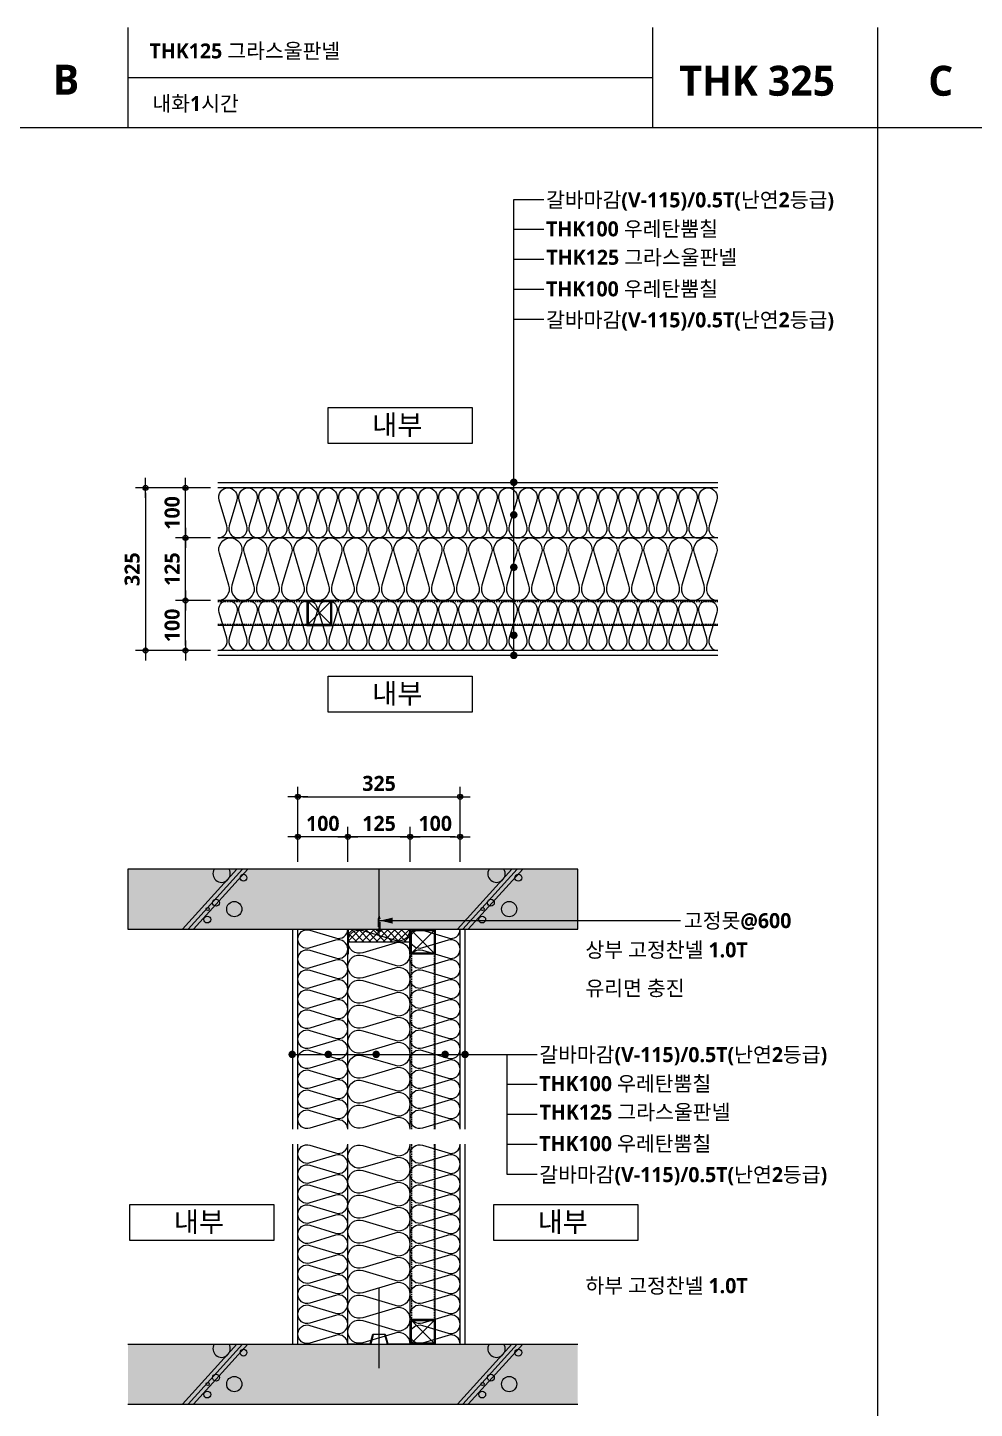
# Model space of a CAD drawing. Extents: x 200 to 24872, y 200 to 5740.
# Drawn here: x 2094 to 3989, y 2978 to 5740 of the extents above; entities that cross this region are included whole.
import ezdxf
from ezdxf.enums import TextEntityAlignment as Align

# ---------------------------------------------------------------- set-up
doc = ezdxf.new("R2010")
doc.units = 0
doc.header["$LTSCALE"] = 10
doc.header["$MEASUREMENT"] = 0
doc.header["$PDSIZE"] = -2
doc.linetypes.add('CENTER', pattern=[32.5, 30, -1, 0.5, -1])
doc.linetypes.add('HID', pattern=[2.3, 1.5, -0.8])
doc.layers.get('0').update_dxf_attribs({"linetype": 'CONTINUOUS'})
doc.layers.get('Defpoints').update_dxf_attribs({"color": 143, "linetype": 'CONTINUOUS'})
for name, color, linetype in [('A-253', 253, 'CONTINUOUS'), ('A-ANNO-GRA1', 7, 'CONTINUOUS'), ('A-ANNO-LEAD', 4, 'CONTINUOUS'), ('A-ANNO-TEXT1', 7, 'CONTINUOUS'), ('A-CON', 2, 'CONTINUOUS'), ('A-DIM', 7, 'CONTINUOUS'), ('A-ELE9', 9, 'CONTINUOUS'), ('A-HAT', 8, 'CONTINUOUS'), ('A-ins-line', 8, 'CONTINUOUS'), ('A-insul', 251, 'CONTINUOUS'), ('A-LEADER', 7, 'CONTINUOUS'), ('A-ST-AXIS-BUB', 7, 'CONTINUOUS'), ('A-ST-AXIS-DIM', 7, 'CONTINUOUS'), ('A-STEEL', 7, 'CONTINUOUS'), ('A-WALL-GW', 4, 'CONTINUOUS'), ('A-WALL-PIR', 6, 'CONTINUOUS'), ('CHAN', 3, 'CONTINUOUS'), ('G-AXIS-LINE-1', 1, 'CENTER'), ('HT', 8, 'CONTINUOUS'), ('나사못', 8, 'CONTINUOUS')]:
    doc.layers.add(name, color=color, linetype=linetype)
doc.layers.add('A-TEXT-DP', color=181, linetype='CONTINUOUS', plot=False)
doc.styles.add('2020음성 1차', font='NanumGothicBold.ttf')
doc.dimstyles.new('RI-DOT-150', dxfattribs={"dimscale": 150, "dimtxt": 3, "dimasz": 1, "dimexe": 2, "dimexo": 2, "dimgap": 1, "dimtad": 1, "dimdec": 0, "dimzin": 9, "dimdsep": 46, "dimtxsty": '2020음성 1차', "dimcen": 0, "dimclrd": 256, "dimclre": 256, "dimclrt": 3, "dimadec": 0, "dimazin": 0, "dimtm": 1e-09, "dimtfac": 1, "dimtdec": 0, "dimtix": 1, "dimtmove": 2, "dimatfit": 3, "dimfxl": 1.25, "dimtolj": 1, "dimtzin": 0, "dimlwd": -1, "dimlwe": -1, "dimarcsym": 0})

# ---------------------------------------------------------------- blocks, each defined once
blk = doc.blocks.new('222')
at = {"layer": 'HT'}
for p, q in [((9529.3, 4310.3), (9583.7, 4370.3)), ((9540.1, 4310.3), (9594.5, 4370.3))]:
    blk.add_line(p, q, dxfattribs=at)
at = {"layer": 'HT', "color": 4}
blk.add_line((9534.7, 4310.3), (9589.1, 4370.3), dxfattribs=at)
at = {"layer": 'HT'}
for centre, radius in [((9569.8, 4360.6), 3.41), ((9542.8, 4350.1), 7.63), ((9569.4, 4350), 1.53), ((9561.1, 4343.7), 3.41), ((9533.6, 4318.7), 3.41)]:
    blk.add_circle(centre, radius, dxfattribs=at)
blk.add_arc((9555.5, 4314.7), 8.7, 329.3752, 210.6248, dxfattribs=at)
blk = doc.blocks.new('각-50X50')
at = {"layer": 'A-STEEL', "color": 1}
for p, q in [((-45.4, 0), (0, 45.4)), ((-45.4, 45.4), (0, 0))]:
    blk.add_line(p, q, dxfattribs=at)
at = {"layer": 'A-STEEL'}
blk.add_lwpolyline([(-47.7, -2.3), (2.3, -2.3), (2.3, 47.7), (-47.7, 47.7)], close=True, dxfattribs=at)
at = {"layer": 'A-STEEL', "color": 251}
blk.add_lwpolyline([(-45.4, 0), (0, 0), (0, 45.4), (-45.4, 45.4)], close=True, dxfattribs=at)
blk = doc.blocks.new('DIMDOT')
at = {"layer": 'A-DIM', "color": 7, "linetype": 'Continuous'}
blk.add_line((-2, 0), (2, 0), dxfattribs=at)
for radius in [0.5, 0.25]:
    blk.add_circle((0, 0), radius, dxfattribs=at)
blk = doc.blocks.new('*D28')
at = {"layer": 'A-ST-AXIS-DIM'}
for p, q in [((2635, 4071.7), (2635, 4221.7)), ((2645, 4201.7), (2950, 4201.7)), ((2960, 4071.7), (2960, 4221.7))]:
    blk.add_line(p, q, dxfattribs=at)
at = {"layer": 'Defpoints', "color": 0}
for p in [(2960, 4201.7), (2635, 4056.7), (2960, 4056.7)]:
    blk.add_point(p, dxfattribs=at)
at = {"layer": 'A-ST-AXIS-DIM', "linetype": 'ByBlock', "xscale": 10, "yscale": 10, "zscale": 10, "rotation": 180}
blk.add_blockref('DIMDOT', (2635, 4201.7), dxfattribs=at)
at = {"layer": 'A-ST-AXIS-DIM', "linetype": 'ByBlock', "xscale": 10, "yscale": 10, "zscale": 10}
blk.add_blockref('DIMDOT', (2960, 4201.7), dxfattribs=at)
at = {"layer": 'A-ST-AXIS-DIM', "color": 3, "ltscale": 10, "insert": (2797.5, 4228.2), "char_height": 30, "attachment_point": 5, "style": '2020음성 1차'}
blk.add_mtext('\\A1;325', dxfattribs=at)
blk = doc.blocks.new('*D29')
at = {"layer": 'A-ST-AXIS-DIM'}
for p, q in [((2735, 4071.7), (2735, 4141.7)), ((2850, 4121.7), (2745, 4121.7)), ((2860, 4071.7), (2860, 4141.7))]:
    blk.add_line(p, q, dxfattribs=at)
at = {"layer": 'Defpoints', "color": 0}
for p in [(2735, 4121.7), (2735, 4056.7), (2860, 4056.7)]:
    blk.add_point(p, dxfattribs=at)
at = {"layer": 'A-ST-AXIS-DIM', "linetype": 'ByBlock', "xscale": 10, "yscale": 10, "zscale": 10, "rotation": 180}
blk.add_blockref('DIMDOT', (2735, 4121.7), dxfattribs=at)
at = {"layer": 'A-ST-AXIS-DIM', "linetype": 'ByBlock', "xscale": 10, "yscale": 10, "zscale": 10}
blk.add_blockref('DIMDOT', (2860, 4121.7), dxfattribs=at)
at = {"layer": 'A-ST-AXIS-DIM', "color": 3, "ltscale": 10, "insert": (2797.5, 4148.2), "char_height": 30, "attachment_point": 5, "style": '2020음성 1차'}
blk.add_mtext('\\A1;125', dxfattribs=at)
blk = doc.blocks.new('*D30')
at = {"layer": 'A-ST-AXIS-DIM'}
for p, q in [((2860, 4071.7), (2860, 4141.7)), ((2950, 4121.7), (2870, 4121.7)), ((2960, 4071.7), (2960, 4141.7))]:
    blk.add_line(p, q, dxfattribs=at)
at = {"layer": 'Defpoints', "color": 0}
for p in [(2860, 4121.7), (2860, 4056.7), (2960, 4056.7)]:
    blk.add_point(p, dxfattribs=at)
at = {"layer": 'A-ST-AXIS-DIM', "linetype": 'ByBlock', "xscale": 10, "yscale": 10, "zscale": 10, "rotation": 180}
blk.add_blockref('DIMDOT', (2860, 4121.7), dxfattribs=at)
at = {"layer": 'A-ST-AXIS-DIM', "linetype": 'ByBlock', "xscale": 10, "yscale": 10, "zscale": 10}
blk.add_blockref('DIMDOT', (2960, 4121.7), dxfattribs=at)
at = {"layer": 'A-ST-AXIS-DIM', "color": 3, "ltscale": 10, "insert": (2910, 4148.1), "char_height": 30, "attachment_point": 5, "style": '2020음성 1차'}
blk.add_mtext('\\A1;100', dxfattribs=at)
blk = doc.blocks.new('SYM-DOT')
at = {"layer": 'A-LEADER', "const_width": 7.5}
blk.add_lwpolyline([(-7.1, 1.8, 1), (0.4, 1.8, 1)], format="xyb", close=True, dxfattribs=at)
blk = doc.blocks.new('*D31')
at = {"layer": 'A-ST-AXIS-DIM'}
for p, q in [((2635, 4071.7), (2635, 4141.7)), ((2725, 4121.7), (2645, 4121.7)), ((2735, 4071.7), (2735, 4141.7))]:
    blk.add_line(p, q, dxfattribs=at)
at = {"layer": 'Defpoints', "color": 0}
for p in [(2635, 4121.7), (2635, 4056.7), (2735, 4056.7)]:
    blk.add_point(p, dxfattribs=at)
at = {"layer": 'A-ST-AXIS-DIM', "linetype": 'ByBlock', "xscale": 10, "yscale": 10, "zscale": 10, "rotation": 180}
blk.add_blockref('DIMDOT', (2635, 4121.7), dxfattribs=at)
at = {"layer": 'A-ST-AXIS-DIM', "linetype": 'ByBlock', "xscale": 10, "yscale": 10, "zscale": 10}
blk.add_blockref('DIMDOT', (2735, 4121.7), dxfattribs=at)
at = {"layer": 'A-ST-AXIS-DIM', "color": 3, "ltscale": 10, "insert": (2685, 4148.1), "char_height": 30, "attachment_point": 5, "style": '2020음성 1차'}
blk.add_mtext('\\A1;100', dxfattribs=at)
blk = doc.blocks.new('*D32')
at = {"layer": 'A-ST-AXIS-DIM'}
for p, q in [((2460.1, 4819.3), (2310.1, 4819.3)), ((2330.1, 4809.3), (2330.1, 4504.3)), ((2460.1, 4494.3), (2310.1, 4494.3))]:
    blk.add_line(p, q, dxfattribs=at)
at = {"layer": 'Defpoints', "color": 0}
for p in [(2475.1, 4819.3), (2330.1, 4494.3), (2475.1, 4494.3)]:
    blk.add_point(p, dxfattribs=at)
at = {"layer": 'A-ST-AXIS-DIM', "linetype": 'ByBlock', "xscale": 10, "yscale": 10, "zscale": 10}
for p, rotation in [((2330.1, 4819.3), 90), ((2330.1, 4494.3), 270)]:
    blk.add_blockref('DIMDOT', p, dxfattribs=dict(at, rotation=rotation))
at = {"layer": 'A-ST-AXIS-DIM', "color": 3, "ltscale": 10, "insert": (2303.6, 4656.8), "char_height": 30, "attachment_point": 5, "rotation": 90, "style": '2020음성 1차'}
blk.add_mtext('\\A1;325', dxfattribs=at)
blk = doc.blocks.new('*D33')
at = {"layer": 'A-ST-AXIS-DIM'}
for p, q in [((2460.1, 4719.3), (2390.1, 4719.3)), ((2410.1, 4604.3), (2410.1, 4709.3)), ((2460.1, 4594.3), (2390.1, 4594.3))]:
    blk.add_line(p, q, dxfattribs=at)
at = {"layer": 'Defpoints', "color": 0}
for p in [(2410.1, 4719.3), (2475.1, 4719.3), (2475.1, 4594.3)]:
    blk.add_point(p, dxfattribs=at)
at = {"layer": 'A-ST-AXIS-DIM', "linetype": 'ByBlock', "xscale": 10, "yscale": 10, "zscale": 10}
for p, rotation in [((2410.1, 4719.3), 90), ((2410.1, 4594.3), 270)]:
    blk.add_blockref('DIMDOT', p, dxfattribs=dict(at, rotation=rotation))
at = {"layer": 'A-ST-AXIS-DIM', "color": 3, "ltscale": 10, "insert": (2383.6, 4656.8), "char_height": 30, "attachment_point": 5, "rotation": 90, "style": '2020음성 1차'}
blk.add_mtext('\\A1;125', dxfattribs=at)
blk = doc.blocks.new('*D34')
at = {"layer": 'A-ST-AXIS-DIM'}
for p, q in [((2460.1, 4594.3), (2390.1, 4594.3)), ((2410.1, 4504.3), (2410.1, 4584.3)), ((2460.1, 4494.3), (2390.1, 4494.3))]:
    blk.add_line(p, q, dxfattribs=at)
at = {"layer": 'Defpoints', "color": 0}
for p in [(2410.1, 4594.3), (2475.1, 4594.3), (2475.1, 4494.3)]:
    blk.add_point(p, dxfattribs=at)
at = {"layer": 'A-ST-AXIS-DIM', "linetype": 'ByBlock', "xscale": 10, "yscale": 10, "zscale": 10}
for p, rotation in [((2410.1, 4594.3), 90), ((2410.1, 4494.3), 270)]:
    blk.add_blockref('DIMDOT', p, dxfattribs=dict(at, rotation=rotation))
at = {"layer": 'A-ST-AXIS-DIM', "color": 3, "ltscale": 10, "insert": (2383.7, 4544.3), "char_height": 30, "attachment_point": 5, "rotation": 90, "style": '2020음성 1차'}
blk.add_mtext('\\A1;100', dxfattribs=at)
blk = doc.blocks.new('*D35')
at = {"layer": 'A-ST-AXIS-DIM'}
for p, q in [((2460.1, 4819.3), (2390.1, 4819.3)), ((2410.1, 4729.3), (2410.1, 4809.3)), ((2460.1, 4719.3), (2390.1, 4719.3))]:
    blk.add_line(p, q, dxfattribs=at)
at = {"layer": 'Defpoints', "color": 0}
for p in [(2410.1, 4819.3), (2475.1, 4819.3), (2475.1, 4719.3)]:
    blk.add_point(p, dxfattribs=at)
at = {"layer": 'A-ST-AXIS-DIM', "linetype": 'ByBlock', "xscale": 10, "yscale": 10, "zscale": 10}
for p, rotation in [((2410.1, 4819.3), 90), ((2410.1, 4719.3), 270)]:
    blk.add_blockref('DIMDOT', p, dxfattribs=dict(at, rotation=rotation))
at = {"layer": 'A-ST-AXIS-DIM', "color": 3, "ltscale": 10, "insert": (2383.7, 4769.3), "char_height": 30, "attachment_point": 5, "rotation": 90, "style": '2020음성 1차'}
blk.add_mtext('\\A1;100', dxfattribs=at)
blk = doc.blocks.new('나사못2')
at = {"layer": 'A-STEEL', "color": 1, "linetype": 'HID'}
blk.add_line((0, 10.6), (0, -34.6), dxfattribs=at)
at = {"layer": 'A-STEEL', "color": 8, "linetype": 'HID'}
blk.add_lwpolyline([(-6, 0), (6, 0), (6, 1), (-6, 1)], close=True, dxfattribs=at)
blk.add_lwpolyline([(-2, 0), (-2, -20.6), (0, -27), (2, -20.6), (2, 0)], dxfattribs=at)
blk.add_arc((0, -0.2), 4.08, 17.2018, 162.7982, dxfattribs=at)

msp = doc.modelspace()

# ---------------------------------------------------------------- hatches: boundary and pattern name
at = {"layer": 'A-253'}
h = msp.add_hatch(color=256, dxfattribs=at)
h.dxf.hatch_style = 1
h.paths.add_polyline_path([(2295, 3936.7), (3195, 3936.7), (3195, 4056.7), (2295, 4056.7)])
h = msp.add_hatch(color=256, dxfattribs=at)
h.dxf.hatch_style = 1
h.paths.add_polyline_path([(2295, 3106.7), (3195, 3106.7), (3195, 2986.7), (2295, 2986.7)])
at = {"layer": 'A-HAT'}
h = msp.add_hatch(dxfattribs=at)
h.set_pattern_fill('ANSI37', color=256, scale=10)
h.set_pattern_definition([(45, (-222207.928, -90584.123), (-7.0710678, 7.0710678), []), (135, (-222207.928, -90584.123), (-7.0710678, -7.0710678), [])])
h.paths.add_polyline_path([(2859.2, 3911.7), (2859.2, 3935.9), (2735.8, 3935.9), (2735.8, 3911.7)])

# ---------------------------------------------------------------- linework, layer by layer
at = {"layer": 'A-ANNO-GRA1'}
for p, q in [((2295, 5740), (2295, 5540)), ((3345, 5540), (3345, 5740)), ((3795, 5740), (3795, 200)), ((2295, 5640), (3345, 5640)), ((200, 5540), (7295, 5540))]:
    msp.add_line(p, q, dxfattribs=at)
at = {"layer": 'A-ANNO-LEAD'}
for p, q in [((3127.2, 5335.9), (3067.2, 5335.9)), ((3127.2, 5275.9), (3067.2, 5275.9)), ((3127.2, 5215.9), (3067.2, 5215.9)), ((3127.2, 5155.9), (3067.2, 5155.9)), ((2797.5, 3953.9), (3400.7, 3953.9)), ((3053.6, 3446.3), (3053.6, 3686.3)), ((3113.6, 3626.3), (3053.6, 3626.3)), ((3113.6, 3566.3), (3053.6, 3566.3)), ((3113.6, 3506.3), (3053.6, 3506.3)), ((3113.6, 3446.3), (3053.6, 3446.3))]:
    msp.add_line(p, q, dxfattribs=at)
for points in [[(3067.2, 4484.3), (3067.2, 5395.9), (3127.2, 5395.9)], [(2625, 3686.3), (3061.4, 3686.3), (3113.6, 3686.3)]]:
    msp.add_lwpolyline(points, dxfattribs=at)
for points in [[(2799.5, 3953.9, 0, 12, 0), (2824.7, 3953.9, 0, 0, 0)], [(2784.4, 3914.7, 0, 12, 0), (2796.7, 3892.7, 0, 0, 0), (2838.4, 3818.8, 0, 0, 0), (3178.6, 3818.8, 0, 0, 0)], [(2860, 3895.5, 0, 12, 0), (2885.2, 3895.5, 0, 0, 0), (3203.6, 3895.5, 0, 0, 0)], [(2797.1, 3123.2, 0, 12, 0), (2809.4, 3145.2, 0, 0, 0), (2851.1, 3219.2, 0, 0, 0), (3178.6, 3219.2, 0, 0, 0)]]:
    msp.add_lwpolyline(points, format="xyseb", dxfattribs=at)
at = {"layer": 'A-CON'}
for p, q in [((2295, 3936.7), (3195, 3936.7)), ((2295, 3106.7), (3195, 3106.7))]:
    msp.add_line(p, q, dxfattribs=at)
at = {"layer": 'A-ELE9'}
for p, q in [((3475.1, 4544.3), (2475.1, 4544.3)), ((2910, 3536.7), (2910, 3936.7)), ((2910, 3106.7), (2910, 3506.7))]:
    msp.add_line(p, q, dxfattribs=at)
at = {"layer": 'A-ins-line'}
for p, q in [((3475.1, 4819.3), (2475.1, 4819.3)), ((3475.1, 4494.3), (2475.1, 4494.3)), ((2960, 3536.7), (2960, 3936.7)), ((2960, 3106.7), (2960, 3506.7))]:
    msp.add_line(p, q, dxfattribs=at)
at = {"layer": 'A-insul'}
for points in [[(2475.1, 4719.3, 0.509267), (2475.1, 4719.3, 0.509267), (2492.8, 4743.6), (2477.5, 4795.1, -0.509267), (2495.1, 4819.3, -0.509267), (2512.8, 4795.1), (2497.5, 4743.6, 0.509267), (2515.1, 4719.3, 0.509267), (2532.8, 4743.6), (2517.5, 4795.1, -0.509267), (2535.2, 4819.3, -0.509267), (2552.8, 4795.1), (2537.5, 4743.6, 0.509267), (2555.2, 4719.3, 0.509267), (2572.8, 4743.6), (2557.5, 4795.1, -0.509267), (2575.2, 4819.3, -0.509267), (2592.8, 4795.1), (2577.5, 4743.6, 0.509267), (2595.2, 4719.3, 0.509267), (2612.9, 4743.6), (2597.5, 4795.1, -0.509267), (2615.2, 4819.3, -0.509267), (2632.9, 4795.1), (2617.5, 4743.6, 0.509267), (2635.2, 4719.3, 0.509267), (2652.9, 4743.6), (2637.6, 4795.1, -0.509267), (2655.2, 4819.3, -0.509267), (2672.9, 4795.1), (2657.6, 4743.6, 0.509267), (2675.2, 4719.3, 0.509267), (2692.9, 4743.6), (2677.6, 4795.1, -0.509267), (2695.2, 4819.3, -0.509267), (2712.9, 4795.1), (2697.6, 4743.6, 0.509267), (2715.2, 4719.3, 0.509267), (2732.9, 4743.6), (2717.6, 4795.1, -0.509267), (2735.3, 4819.3, -0.509267), (2752.9, 4795.1), (2737.6, 4743.6, 0.509267), (2755.3, 4719.3, 0.509267), (2772.9, 4743.6), (2757.6, 4795.1, -0.509267), (2775.3, 4819.3, -0.509267), (2792.9, 4795.1), (2777.6, 4743.6, 0.509267), (2795.3, 4719.3, 0.509267), (2813, 4743.6), (2797.6, 4795.1, -0.509267), (2815.3, 4819.3, -0.509267), (2833, 4795.1), (2817.6, 4743.6, 0.509267), (2835.3, 4719.3, 0.509267), (2853, 4743.6), (2837.7, 4795.1, -0.509267), (2855.3, 4819.3, -0.509267), (2873, 4795.1), (2857.7, 4743.6, 0.509267), (2875.3, 4719.3, 0.509267), (2893, 4743.6), (2877.7, 4795.1, -0.509267), (2895.3, 4819.3, -0.509267), (2913, 4795.1), (2897.7, 4743.6, 0.509267), (2915.3, 4719.3, 0.509267), (2933, 4743.6), (2917.7, 4795.1, -0.509267), (2935.4, 4819.3, -0.509267), (2953, 4795.1), (2937.7, 4743.6, 0.509267), (2955.4, 4719.3, 0.509267), (2973, 4743.6), (2957.7, 4795.1, -0.509267), (2975.4, 4819.3, -0.509267), (2993, 4795.1), (2977.7, 4743.6, 0.509267), (2995.4, 4719.3, 0.509267), (3013.1, 4743.6), (2997.7, 4795.1, -0.509267), (3015.4, 4819.3, -0.509267), (3033.1, 4795.1), (3017.7, 4743.6, 0.509267), (3035.4, 4719.3, 0.509267), (3053.1, 4743.6), (3037.8, 4795.1, -0.509267), (3055.4, 4819.3, -0.509267), (3073.1, 4795.1), (3057.8, 4743.6, 0.509267), (3075.4, 4719.3, 0.509267), (3093.1, 4743.6), (3077.8, 4795.1, -0.509267), (3095.4, 4819.3, -0.509267), (3113.1, 4795.1), (3097.8, 4743.6, 0.509267), (3115.4, 4719.3, 0.509267), (3133.1, 4743.6), (3117.8, 4795.1, -0.509267), (3135.5, 4819.3, -0.509267), (3153.1, 4795.1), (3137.8, 4743.6, 0.509267), (3155.5, 4719.3, 0.509267), (3173.1, 4743.6), (3157.8, 4795.1, -0.509267), (3175.5, 4819.3, -0.509267), (3193.1, 4795.1), (3177.8, 4743.6, 0.509267), (3195.5, 4719.3, 0.509267), (3213.2, 4743.6), (3197.8, 4795.1, -0.509267), (3215.5, 4819.3, -0.509267), (3233.2, 4795.1), (3217.8, 4743.6, 0.509267), (3235.5, 4719.3, 0.509267), (3253.2, 4743.6), (3237.9, 4795.1, -0.509267), (3255.5, 4819.3, -0.509267), (3273.2, 4795.1), (3257.9, 4743.6, 0.509267), (3275.5, 4719.3, 0.509267), (3293.2, 4743.6), (3277.9, 4795.1, -0.509267), (3295.5, 4819.3, -0.509267), (3313.2, 4795.1), (3297.9, 4743.6, 0.509267), (3315.5, 4719.3, 0.509267), (3333.2, 4743.6), (3317.9, 4795.1, -0.509267), (3335.6, 4819.3, -0.509267), (3353.2, 4795.1), (3337.9, 4743.6, 0.509267), (3355.6, 4719.3, 0.509267), (3373.2, 4743.6), (3357.9, 4795.1, -0.509267), (3375.6, 4819.3, -0.509267), (3393.2, 4795.1), (3377.9, 4743.6, 0.509267), (3395.6, 4719.3, 0.509267), (3413.3, 4743.6), (3397.9, 4795.1, -0.509267), (3415.6, 4819.3, -0.509267), (3433.3, 4795.1), (3417.9, 4743.6, 0.509267), (3435.6, 4719.3, 0.509267), (3453.3, 4743.6), (3438, 4795.1, -0.509267), (3455.6, 4819.3, -0.509267), (3473.3, 4795.1), (3458, 4743.6, 0.500805), (3475.1, 4719.3)], [(2475.1, 4594.3, 0.509267), (2475.1, 4594.3, 0.509267), (2497.2, 4624.6), (2478.1, 4689, -0.509267), (2500.1, 4719.3, -0.509267), (2522.2, 4689), (2503.1, 4624.6, 0.509267), (2525.1, 4594.3, 0.509267), (2547.2, 4624.6), (2528.1, 4689, -0.509267), (2550.2, 4719.3, -0.509267), (2572.2, 4689), (2553.1, 4624.6, 0.509267), (2575.2, 4594.3, 0.509267), (2597.3, 4624.6), (2578.1, 4689, -0.509267), (2600.2, 4719.3, -0.509267), (2622.3, 4689), (2603.1, 4624.6, 0.509267), (2625.2, 4594.3, 0.509267), (2647.3, 4624.6), (2628.1, 4689, -0.509267), (2650.2, 4719.3, -0.509267), (2672.3, 4689), (2653.1, 4624.6, 0.509267), (2675.2, 4594.3, 0.509267), (2697.3, 4624.6), (2678.2, 4689, -0.509267), (2700.2, 4719.3, -0.509267), (2722.3, 4689), (2703.2, 4624.6, 0.509267), (2725.2, 4594.3, 0.509267), (2747.3, 4624.6), (2728.2, 4689, -0.509267), (2750.3, 4719.3, -0.509267), (2772.3, 4689), (2753.2, 4624.6, 0.509267), (2775.3, 4594.3, 0.509267), (2797.4, 4624.6), (2778.2, 4689, -0.509267), (2800.3, 4719.3, -0.509267), (2822.4, 4689), (2803.2, 4624.6, 0.509267), (2825.3, 4594.3, 0.509267), (2847.4, 4624.6), (2828.2, 4689, -0.509267), (2850.3, 4719.3, -0.509267), (2872.4, 4689), (2853.2, 4624.6, 0.509267), (2875.3, 4594.3, 0.509267), (2897.4, 4624.6), (2878.3, 4689, -0.509267), (2900.3, 4719.3, -0.509267), (2922.4, 4689), (2903.3, 4624.6, 0.509267), (2925.3, 4594.3, 0.509267), (2947.4, 4624.6), (2928.3, 4689, -0.509267), (2950.4, 4719.3, -0.509267), (2972.4, 4689), (2953.3, 4624.6, 0.509267), (2975.4, 4594.3, 0.509267), (2997.5, 4624.6), (2978.3, 4689, -0.509267), (3000.4, 4719.3, -0.509267), (3022.5, 4689), (3003.3, 4624.6, 0.509267), (3025.4, 4594.3, 0.509267), (3047.5, 4624.6), (3028.3, 4689, -0.509267), (3050.4, 4719.3, -0.509267), (3072.5, 4689), (3053.3, 4624.6, 0.509267), (3075.4, 4594.3, 0.509267), (3097.5, 4624.6), (3078.4, 4689, -0.509267), (3100.4, 4719.3, -0.509267), (3122.5, 4689), (3103.4, 4624.6, 0.509267), (3125.4, 4594.3, 0.509267), (3147.5, 4624.6), (3128.4, 4689, -0.509267), (3150.5, 4719.3, -0.509267), (3172.5, 4689), (3153.4, 4624.6, 0.509267), (3175.5, 4594.3, 0.509267), (3197.6, 4624.6), (3178.4, 4689, -0.509267), (3200.5, 4719.3, -0.509267), (3222.6, 4689), (3203.4, 4624.6, 0.509267), (3225.5, 4594.3, 0.509267), (3247.6, 4624.6), (3228.4, 4689, -0.509267), (3250.5, 4719.3, -0.509267), (3272.6, 4689), (3253.4, 4624.6, 0.509267), (3275.5, 4594.3, 0.509267), (3297.6, 4624.6), (3278.5, 4689, -0.509267), (3300.5, 4719.3, -0.509267), (3322.6, 4689), (3303.5, 4624.6, 0.509267), (3325.5, 4594.3, 0.509267), (3347.6, 4624.6), (3328.5, 4689, -0.509267), (3350.6, 4719.3, -0.509267), (3372.6, 4689), (3353.5, 4624.6, 0.509267), (3375.6, 4594.3, 0.509267), (3397.7, 4624.6), (3378.5, 4689, -0.509267), (3400.6, 4719.3, -0.509267), (3422.7, 4689), (3403.5, 4624.6, 0.509267), (3425.6, 4594.3, 0.509267), (3447.7, 4624.6), (3428.5, 4689, -0.509267), (3450.6, 4719.3, -0.509267), (3472.7, 4689), (3453.5, 4624.6, 0.502493), (3475.1, 4594.3)], [(2478.4, 4681.8), (2478.4, 4681.8, -0.001044), (2478.4, 4681.8)], [(2475.1, 4494.3, 0.509267), (2475.1, 4494.3, 0.509267), (2492.8, 4518.6), (2477.5, 4570.1, -0.509267), (2495.1, 4594.3, -0.509267), (2512.8, 4570.1), (2497.5, 4518.6, 0.509267), (2515.1, 4494.3, 0.509267), (2532.8, 4518.6), (2517.5, 4570.1, -0.509267), (2535.2, 4594.3, -0.509267), (2552.8, 4570.1), (2537.5, 4518.6, 0.509267), (2555.2, 4494.3, 0.509267), (2572.8, 4518.6), (2557.5, 4570.1, -0.509267), (2575.2, 4594.3, -0.509267), (2592.8, 4570.1), (2577.5, 4518.6, 0.509267), (2595.2, 4494.3, 0.509267), (2612.9, 4518.6), (2597.5, 4570.1, -0.509267), (2615.2, 4594.3, -0.509267), (2632.9, 4570.1), (2617.5, 4518.6, 0.509267), (2635.2, 4494.3, 0.509267), (2652.9, 4518.6), (2637.6, 4570.1, -0.509267), (2655.2, 4594.3, -0.509267), (2672.9, 4570.1), (2657.6, 4518.6, 0.509267), (2675.2, 4494.3, 0.509267), (2692.9, 4518.6), (2677.6, 4570.1, -0.509267), (2695.2, 4594.3, -0.509267), (2712.9, 4570.1), (2697.6, 4518.6, 0.509267), (2715.2, 4494.3, 0.509267), (2732.9, 4518.6), (2717.6, 4570.1, -0.509267), (2735.3, 4594.3, -0.509267), (2752.9, 4570.1), (2737.6, 4518.6, 0.509267), (2755.3, 4494.3, 0.509267), (2772.9, 4518.6), (2757.6, 4570.1, -0.509267), (2775.3, 4594.3, -0.509267), (2792.9, 4570.1), (2777.6, 4518.6, 0.509267), (2795.3, 4494.3, 0.509267), (2813, 4518.6), (2797.6, 4570.1, -0.509267), (2815.3, 4594.3, -0.509267), (2833, 4570.1), (2817.6, 4518.6, 0.509267), (2835.3, 4494.3, 0.509267), (2853, 4518.6), (2837.7, 4570.1, -0.509267), (2855.3, 4594.3, -0.509267), (2873, 4570.1), (2857.7, 4518.6, 0.509267), (2875.3, 4494.3, 0.509267), (2893, 4518.6), (2877.7, 4570.1, -0.509267), (2895.3, 4594.3, -0.509267), (2913, 4570.1), (2897.7, 4518.6, 0.509267), (2915.3, 4494.3, 0.509267), (2933, 4518.6), (2917.7, 4570.1, -0.509267), (2935.4, 4594.3, -0.509267), (2953, 4570.1), (2937.7, 4518.6, 0.509267), (2955.4, 4494.3, 0.509267), (2973, 4518.6), (2957.7, 4570.1, -0.509267), (2975.4, 4594.3, -0.509267), (2993, 4570.1), (2977.7, 4518.6, 0.509267), (2995.4, 4494.3, 0.509267), (3013.1, 4518.6), (2997.7, 4570.1, -0.509267), (3015.4, 4594.3, -0.509267), (3033.1, 4570.1), (3017.7, 4518.6, 0.509267), (3035.4, 4494.3, 0.509267), (3053.1, 4518.6), (3037.8, 4570.1, -0.509267), (3055.4, 4594.3, -0.509267), (3073.1, 4570.1), (3057.8, 4518.6, 0.509267), (3075.4, 4494.3, 0.509267), (3093.1, 4518.6), (3077.8, 4570.1, -0.509267), (3095.4, 4594.3, -0.509267), (3113.1, 4570.1), (3097.8, 4518.6, 0.509267), (3115.4, 4494.3, 0.509267), (3133.1, 4518.6), (3117.8, 4570.1, -0.509267), (3135.5, 4594.3, -0.509267), (3153.1, 4570.1), (3137.8, 4518.6, 0.509267), (3155.5, 4494.3, 0.509267), (3173.1, 4518.6), (3157.8, 4570.1, -0.509267), (3175.5, 4594.3, -0.509267), (3193.1, 4570.1), (3177.8, 4518.6, 0.509267), (3195.5, 4494.3, 0.509267), (3213.2, 4518.6), (3197.8, 4570.1, -0.509267), (3215.5, 4594.3, -0.509267), (3233.2, 4570.1), (3217.8, 4518.6, 0.509267), (3235.5, 4494.3, 0.509267), (3253.2, 4518.6), (3237.9, 4570.1, -0.509267), (3255.5, 4594.3, -0.509267), (3273.2, 4570.1), (3257.9, 4518.6, 0.509267), (3275.5, 4494.3, 0.509267), (3293.2, 4518.6), (3277.9, 4570.1, -0.509267), (3295.5, 4594.3, -0.509267), (3313.2, 4570.1), (3297.9, 4518.6, 0.509267), (3315.5, 4494.3, 0.509267), (3333.2, 4518.6), (3317.9, 4570.1, -0.509267), (3335.6, 4594.3, -0.509267), (3353.2, 4570.1), (3337.9, 4518.6, 0.509267), (3355.6, 4494.3, 0.509267), (3373.2, 4518.6), (3357.9, 4570.1, -0.509267), (3375.6, 4594.3, -0.509267), (3393.2, 4570.1), (3377.9, 4518.6, 0.509267), (3395.6, 4494.3, 0.509267), (3413.3, 4518.6), (3397.9, 4570.1, -0.509267), (3415.6, 4594.3, -0.509267), (3433.3, 4570.1), (3417.9, 4518.6, 0.509267), (3435.6, 4494.3, 0.509267), (3453.3, 4518.6), (3438, 4570.1, -0.509267), (3455.6, 4594.3, -0.509267), (3473.3, 4570.1), (3458, 4518.6, 0.500805), (3475.1, 4494.3)], [(2500.1, 4506.8, -0.000004), (2500.1, 4506.8)], [(2735, 3536.7, 0.509267), (2735, 3536.7, 0.509267), (2710.7, 3554.4), (2659.2, 3539, -0.509267), (2635, 3556.7, -0.509267), (2659.2, 3574.4), (2710.7, 3559, 0.509267), (2735, 3576.7, 0.509267), (2710.7, 3594.4), (2659.2, 3579.1, -0.509267), (2635, 3596.7, -0.509267), (2659.2, 3614.4), (2710.7, 3599.1, 0.509267), (2735, 3616.7, 0.509267), (2710.7, 3634.4), (2659.2, 3619.1, -0.509267), (2635, 3636.7, -0.509267), (2659.2, 3654.4), (2710.7, 3639.1, 0.509267), (2735, 3656.7, 0.509267), (2710.7, 3674.4), (2659.2, 3659.1, -0.509267), (2635, 3676.8, -0.509267), (2659.2, 3694.4), (2710.7, 3679.1, 0.509267), (2735, 3696.8, 0.509267), (2710.7, 3714.4), (2659.2, 3699.1, -0.509267), (2635, 3716.8, -0.509267), (2659.2, 3734.4), (2710.7, 3719.1, 0.509267), (2735, 3736.8, 0.509267), (2710.7, 3754.5), (2659.2, 3739.1, -0.509267), (2635, 3756.8, -0.509267), (2659.2, 3774.5), (2710.7, 3759.1, 0.509267), (2735, 3776.8, 0.509267), (2710.7, 3794.5), (2659.2, 3779.2, -0.509267), (2635, 3796.8, -0.509267), (2659.2, 3814.5), (2710.7, 3799.2, 0.509267), (2735, 3816.8, 0.509267), (2710.7, 3834.5), (2659.2, 3819.2, -0.509267), (2635, 3836.8, -0.509267), (2659.2, 3854.5), (2710.7, 3839.2, 0.509267), (2735, 3856.8, 0.509267), (2710.7, 3874.5), (2659.2, 3859.2, -0.509267), (2635, 3876.9, -0.509267), (2659.2, 3894.5), (2710.7, 3879.2, 0.509267), (2735, 3896.9, 0.509267), (2710.7, 3914.5), (2659.2, 3899.2, -0.509267), (2635, 3916.9, -0.509267), (2659.2, 3934.5), (2710.7, 3919.2, 0.505875), (2735, 3936.7)], [(2860, 3536.7, 0.509267), (2860, 3536.7, 0.509267), (2829.7, 3558.8), (2765.3, 3539.6, -0.509267), (2735, 3561.7, -0.509267), (2765.3, 3583.8), (2829.7, 3564.6, 0.509267), (2860, 3586.7, 0.509267), (2829.7, 3608.8), (2765.3, 3589.6, -0.509267), (2735, 3611.7, -0.509267), (2765.3, 3633.8), (2829.7, 3614.6, 0.509267), (2860, 3636.7, 0.509267), (2829.7, 3658.8), (2765.3, 3639.7, -0.509267), (2735, 3661.7, -0.509267), (2765.3, 3683.8), (2829.7, 3664.7, 0.509267), (2860, 3686.7, 0.509267), (2829.7, 3708.8), (2765.3, 3689.7, -0.509267), (2735, 3711.8, -0.509267), (2765.3, 3733.8), (2829.7, 3714.7, 0.509267), (2860, 3736.8, 0.509267), (2829.7, 3758.9), (2765.3, 3739.7, -0.509267), (2735, 3761.8, -0.509267), (2765.3, 3783.9), (2829.7, 3764.7, 0.509267), (2860, 3786.8, 0.509267), (2829.7, 3808.9), (2765.3, 3789.7, -0.509267), (2735, 3811.8, -0.509267), (2765.3, 3833.9), (2829.7, 3814.7, 0.509267), (2860, 3836.8, 0.509267), (2829.7, 3858.9), (2765.3, 3839.8, -0.509267), (2735, 3861.8, -0.509267), (2765.3, 3883.9), (2829.7, 3864.8, 0.509267), (2860, 3886.8, 0.509267), (2829.7, 3908.9), (2765.3, 3889.8, -0.509267), (2735, 3911.9, -0.509267), (2765.3, 3933.9), (2829.7, 3914.8, 0.506553), (2860, 3936.7)], [(2960, 3536.7, 0.509267), (2960, 3536.7, 0.509267), (2935.7, 3554.4), (2884.2, 3539, -0.509267), (2860, 3556.7, -0.509267), (2884.2, 3574.4), (2935.7, 3559, 0.509267), (2960, 3576.7, 0.509267), (2935.7, 3594.4), (2884.2, 3579.1, -0.509267), (2860, 3596.7, -0.509267), (2884.2, 3614.4), (2935.7, 3599.1, 0.509267), (2960, 3616.7, 0.509267), (2935.7, 3634.4), (2884.2, 3619.1, -0.509267), (2860, 3636.7, -0.509267), (2884.2, 3654.4), (2935.7, 3639.1, 0.509267), (2960, 3656.7, 0.509267), (2935.7, 3674.4), (2884.2, 3659.1, -0.509267), (2860, 3676.8, -0.509267), (2884.2, 3694.4), (2935.7, 3679.1, 0.509267), (2960, 3696.8, 0.509267), (2935.7, 3714.4), (2884.2, 3699.1, -0.509267), (2860, 3716.8, -0.509267), (2884.2, 3734.4), (2935.7, 3719.1, 0.509267), (2960, 3736.8, 0.509267), (2935.7, 3754.5), (2884.2, 3739.1, -0.509267), (2860, 3756.8, -0.509267), (2884.2, 3774.5), (2935.7, 3759.1, 0.509267), (2960, 3776.8, 0.509267), (2935.7, 3794.5), (2884.2, 3779.2, -0.509267), (2860, 3796.8, -0.509267), (2884.2, 3814.5), (2935.7, 3799.2, 0.509267), (2960, 3816.8, 0.509267), (2935.7, 3834.5), (2884.2, 3819.2, -0.509267), (2860, 3836.8, -0.509267), (2884.2, 3854.5), (2935.7, 3839.2, 0.509267), (2960, 3856.8, 0.509267), (2935.7, 3874.5), (2884.2, 3859.2, -0.509267), (2860, 3876.9, -0.509267), (2884.2, 3894.5), (2935.7, 3879.2, 0.509267), (2960, 3896.9, 0.509267), (2935.7, 3914.5), (2884.2, 3899.2, -0.509267), (2860, 3916.9, -0.509267), (2884.2, 3934.5), (2935.7, 3919.2, 0.505875), (2960, 3936.7)], [(2735, 3106.7, 0.509267), (2735, 3106.7, 0.509267), (2710.7, 3124.4), (2659.2, 3109, -0.509267), (2635, 3126.7, -0.509267), (2659.2, 3144.4), (2710.7, 3129, 0.509267), (2735, 3146.7, 0.509267), (2710.7, 3164.4), (2659.2, 3149.1, -0.509267), (2635, 3166.7, -0.509267), (2659.2, 3184.4), (2710.7, 3169.1, 0.509267), (2735, 3186.7, 0.509267), (2710.7, 3204.4), (2659.2, 3189.1, -0.509267), (2635, 3206.7, -0.509267), (2659.2, 3224.4), (2710.7, 3209.1, 0.509267), (2735, 3226.7, 0.509267), (2710.7, 3244.4), (2659.2, 3229.1, -0.509267), (2635, 3246.8, -0.509267), (2659.2, 3264.4), (2710.7, 3249.1, 0.509267), (2735, 3266.8, 0.509267), (2710.7, 3284.4), (2659.2, 3269.1, -0.509267), (2635, 3286.8, -0.509267), (2659.2, 3304.4), (2710.7, 3289.1, 0.509267), (2735, 3306.8, 0.509267), (2710.7, 3324.5), (2659.2, 3309.1, -0.509267), (2635, 3326.8, -0.509267), (2659.2, 3344.5), (2710.7, 3329.1, 0.509267), (2735, 3346.8, 0.509267), (2710.7, 3364.5), (2659.2, 3349.2, -0.509267), (2635, 3366.8, -0.509267), (2659.2, 3384.5), (2710.7, 3369.2, 0.509267), (2735, 3386.8, 0.509267), (2710.7, 3404.5), (2659.2, 3389.2, -0.509267), (2635, 3406.8, -0.509267), (2659.2, 3424.5), (2710.7, 3409.2, 0.509267), (2735, 3426.8, 0.509267), (2710.7, 3444.5), (2659.2, 3429.2, -0.509267), (2635, 3446.9, -0.509267), (2659.2, 3464.5), (2710.7, 3449.2, 0.509267), (2735, 3466.9, 0.509267), (2710.7, 3484.5), (2659.2, 3469.2, -0.509267), (2635, 3486.9, -0.509267), (2659.2, 3504.5), (2710.7, 3489.2, 0.505875), (2735, 3506.7)], [(2860, 3106.7, 0.509267), (2860, 3106.7, 0.509267), (2829.7, 3128.8), (2765.3, 3109.6, -0.509267), (2735, 3131.7, -0.509267), (2765.3, 3153.8), (2829.7, 3134.6, 0.509267), (2860, 3156.7, 0.509267), (2829.7, 3178.8), (2765.3, 3159.6, -0.509267), (2735, 3181.7, -0.509267), (2765.3, 3203.8), (2829.7, 3184.6, 0.509267), (2860, 3206.7, 0.509267), (2829.7, 3228.8), (2765.3, 3209.7, -0.509267), (2735, 3231.7, -0.509267), (2765.3, 3253.8), (2829.7, 3234.7, 0.509267), (2860, 3256.7, 0.509267), (2829.7, 3278.8), (2765.3, 3259.7, -0.509267), (2735, 3281.8, -0.509267), (2765.3, 3303.8), (2829.7, 3284.7, 0.509267), (2860, 3306.8, 0.509267), (2829.7, 3328.9), (2765.3, 3309.7, -0.509267), (2735, 3331.8, -0.509267), (2765.3, 3353.9), (2829.7, 3334.7, 0.509267), (2860, 3356.8, 0.509267), (2829.7, 3378.9), (2765.3, 3359.7, -0.509267), (2735, 3381.8, -0.509267), (2765.3, 3403.9), (2829.7, 3384.7, 0.509267), (2860, 3406.8, 0.509267), (2829.7, 3428.9), (2765.3, 3409.8, -0.509267), (2735, 3431.8, -0.509267), (2765.3, 3453.9), (2829.7, 3434.8, 0.509267), (2860, 3456.8, 0.509267), (2829.7, 3478.9), (2765.3, 3459.8, -0.509267), (2735, 3481.9, -0.509267), (2765.3, 3503.9), (2829.7, 3484.8, 0.506553), (2860, 3506.7)], [(2960, 3106.7, 0.509267), (2960, 3106.7, 0.509267), (2935.7, 3124.4), (2884.2, 3109, -0.509267), (2860, 3126.7, -0.509267), (2884.2, 3144.4), (2935.7, 3129, 0.509267), (2960, 3146.7, 0.509267), (2935.7, 3164.4), (2884.2, 3149.1, -0.509267), (2860, 3166.7, -0.509267), (2884.2, 3184.4), (2935.7, 3169.1, 0.509267), (2960, 3186.7, 0.509267), (2935.7, 3204.4), (2884.2, 3189.1, -0.509267), (2860, 3206.7, -0.509267), (2884.2, 3224.4), (2935.7, 3209.1, 0.509267), (2960, 3226.7, 0.509267), (2935.7, 3244.4), (2884.2, 3229.1, -0.509267), (2860, 3246.8, -0.509267), (2884.2, 3264.4), (2935.7, 3249.1, 0.509267), (2960, 3266.8, 0.509267), (2935.7, 3284.4), (2884.2, 3269.1, -0.509267), (2860, 3286.8, -0.509267), (2884.2, 3304.4), (2935.7, 3289.1, 0.509267), (2960, 3306.8, 0.509267), (2935.7, 3324.5), (2884.2, 3309.1, -0.509267), (2860, 3326.8, -0.509267), (2884.2, 3344.5), (2935.7, 3329.1, 0.509267), (2960, 3346.8, 0.509267), (2935.7, 3364.5), (2884.2, 3349.2, -0.509267), (2860, 3366.8, -0.509267), (2884.2, 3384.5), (2935.7, 3369.2, 0.509267), (2960, 3386.8, 0.509267), (2935.7, 3404.5), (2884.2, 3389.2, -0.509267), (2860, 3406.8, -0.509267), (2884.2, 3424.5), (2935.7, 3409.2, 0.509267), (2960, 3426.8, 0.509267), (2935.7, 3444.5), (2884.2, 3429.2, -0.509267), (2860, 3446.9, -0.509267), (2884.2, 3464.5), (2935.7, 3449.2, 0.509267), (2960, 3466.9, 0.509267), (2935.7, 3484.5), (2884.2, 3469.2, -0.509267), (2860, 3486.9, -0.509267), (2884.2, 3504.5), (2935.7, 3489.2, 0.505875), (2960, 3506.7)]]:
    msp.add_lwpolyline(points, format="xyb", dxfattribs=at)
at = {"layer": 'A-ST-AXIS-BUB'}
for points in [[(2984, 4908), (2696, 4908), (2696, 4980), (2984, 4980)], [(2984, 4371), (2696, 4371), (2696, 4443), (2984, 4443)], [(2587, 3313.9), (2299, 3313.9), (2299, 3385.9), (2587, 3385.9)], [(3315, 3313.9), (3027, 3313.9), (3027, 3385.9), (3315, 3385.9)]]:
    msp.add_lwpolyline(points, close=True, dxfattribs=at)
at = {"layer": 'A-STEEL', "linetype": 'HID', "ltscale": 0.2}
for p, q in [((2475.1, 4592), (3475.1, 4592)), ((2475.1, 4546.6), (3475.1, 4546.6)), ((2862.3, 3889), (2862.3, 3536.7)), ((2907.7, 3889), (2907.7, 3536.7)), ((2862.3, 3506.7), (2862.3, 3154.4)), ((2907.7, 3506.7), (2907.7, 3154.4))]:
    msp.add_line(p, q, dxfattribs=at)
at = {"layer": 'A-TEXT-DP'}
msp.add_line((2295, 2986.7), (3195, 2986.7), dxfattribs=at)
msp.add_lwpolyline([(3195, 3936.7), (3195, 4056.7), (2295, 4056.7), (2295, 3936.7)], dxfattribs=at)
at = {"layer": 'A-WALL-GW'}
for p, q in [((3475.1, 4719.3), (2475.1, 4719.3)), ((3475.1, 4594.3), (2475.1, 4594.3)), ((2635, 3536.7), (2635, 3936.7)), ((2735, 3536.7), (2735, 3936.7)), ((2735.8, 3911.7), (2859.2, 3911.7)), ((2860, 3536.7), (2860, 3911.7)), ((2635, 3106.7), (2635, 3506.7)), ((2735, 3106.7), (2735, 3506.7)), ((2860, 3106.7), (2860, 3506.7))]:
    msp.add_line(p, q, dxfattribs=at)
at = {"layer": 'A-WALL-PIR'}
for p, q in [((3475.1, 4829.3), (2475.1, 4829.3)), ((3475.1, 4484.3), (2475.1, 4484.3)), ((2625, 3536.7), (2625, 3936.7)), ((2970, 3536.7), (2970, 3936.7)), ((2625, 3106.7), (2625, 3506.7)), ((2970, 3106.7), (2970, 3506.7))]:
    msp.add_line(p, q, dxfattribs=at)
at = {"layer": 'CHAN'}
msp.add_line((2735, 3886.7), (2735, 3936.7), dxfattribs=at)
msp.add_lwpolyline([(2735, 3936.7), (2860, 3936.7), (2860, 3886.7), (2859.2, 3886.7), (2859.2, 3935.9), (2735.8, 3935.9), (2735.8, 3886.7), (2735, 3886.7)], dxfattribs=at)
msp.add_lwpolyline([(2780, 3107.5), (2785, 3126.7), (2810, 3126.7), (2815, 3107.5), (2860, 3107.5), (2860, 3106.7), (2814.2, 3106.7), (2809.2, 3125.9), (2785.8, 3125.9), (2780.8, 3106.7), (2735, 3106.7), (2735, 3107.5)], close=True, dxfattribs=at)
at = {"layer": 'G-AXIS-LINE-1'}
for p, q in [((2797.5, 3926.7), (2797.5, 4056.7)), ((2797.5, 3058.7), (2797.5, 3219.7))]:
    msp.add_line(p, q, dxfattribs=at)

# ---------------------------------------------------------------- block references
at = {"rotation": 270}
msp.add_blockref('각-50X50', (2655.6, 4546.6), dxfattribs=at)
at = {"xscale": 2, "yscale": 2, "zscale": 2, "rotation": 180}
for p in [(21593.5, 12677.2), (22143.5, 12677.2), (21593.5, 11727.2), (22143.5, 11727.2)]:
    msp.add_blockref('222', p, dxfattribs=at)
at = {"xscale": -1, "rotation": 180}
for p in [(2907.7, 3934.4), (2907.7, 3154.4)]:
    msp.add_blockref('각-50X50', p, dxfattribs=at)
at = {"layer": 'A-ANNO-LEAD', "xscale": -1, "rotation": 180}
for p in [(3070.5, 4832.5), (3070.5, 4767.3), (3070.5, 4662.4), (3070.5, 4526.4), (3070.5, 4486.2)]:
    msp.add_blockref('SYM-DOT', p, dxfattribs=at)
at = {"layer": 'A-ANNO-LEAD', "xscale": -1}
for p in [(2620.4, 3684.5), (2692.6, 3684.5), (2788.4, 3684.5), (2926.4, 3684.5), (2966.2, 3684.5)]:
    msp.add_blockref('SYM-DOT', p, dxfattribs=at)
at = {"layer": '나사못', "rotation": 180}
msp.add_blockref('나사못2', (2797.5, 3935.9), dxfattribs=at)

# ---------------------------------------------------------------- texts
at = {"layer": 'A-ANNO-TEXT1', "style": '2020음성 1차'}
for s, p in [('THK125 그라스울판넬', (2338.3, 5693.4)), ('갈바마감(V-115)/0.5T(난연2등급)', (3131.7, 5395.5)), ('THK100 우레탄뿜칠', (3131.7, 5337.5)), ('THK125 그라스울판넬', (3132.4, 5280.6)), ('THK100 우레탄뿜칠', (3131.7, 5217.5)), ('갈바마감(V-115)/0.5T(난연2등급)', (3131.7, 5155.5)), ('고정못@600', (3407.5, 3953.9)), ('상부 고정찬넬 1.0T', (3210.4, 3895.5)), ('유리면 충진', (3210.4, 3818.8)), ('갈바마감(V-115)/0.5T(난연2등급)', (3118.1, 3685.9)), ('THK100 우레탄뿜칠', (3118.1, 3627.9)), ('THK125 그라스울판넬', (3118.8, 3571)), ('THK100 우레탄뿜칠', (3118.1, 3507.9)), ('갈바마감(V-115)/0.5T(난연2등급)', (3118.1, 3445.9)), ('하부 고정찬넬 1.0T', (3210.4, 3223.8))]:
    msp.add_text(s, height=30, dxfattribs=at).set_placement(p, align=Align.MIDDLE_LEFT)
for s, p in [('B', (2171.3, 5605.9)), ('THK 325', (3554.1, 5603.7)), ('C', (3921.3, 5603.7))]:
    msp.add_text(s, height=60, dxfattribs=at).set_placement(p, align=Align.CENTER)
for s, height, p in [('내화1시간', 30, (2344, 5573.2)), ('내부', 40, (2783.9, 4925.3)), ('내부', 40, (2783.9, 4388.3)), ('내부', 40, (2386.9, 3331.2)), ('내부', 40, (3114.9, 3331.2))]:
    msp.add_text(s, height=height, dxfattribs=at).set_placement(p)

# ---------------------------------------------------------------- dimensions: what is measured, and where the dimension line sits
at = {"layer": 'A-ST-AXIS-DIM'}
for base, p1, p2, angle, picture, middle in [((2330.1, 4494.3), (2475.1, 4819.3), (2475.1, 4494.3), 270, '*D32', (2303.6, 4656.8)), ((2410.1, 4819.3), (2475.1, 4719.3), (2475.1, 4819.3), 90, '*D35', (2383.7, 4769.3)), ((2410.1, 4719.3), (2475.1, 4594.3), (2475.1, 4719.3), 90, '*D33', (2383.6, 4656.8)), ((2410.1, 4594.3), (2475.1, 4494.3), (2475.1, 4594.3), 90, '*D34', (2383.7, 4544.3)), ((2635, 4121.7), (2735, 4056.7), (2635, 4056.7), 180, '*D31', (2685, 4148.1)), ((2735, 4121.7), (2860, 4056.7), (2735, 4056.7), 180, '*D29', (2797.5, 4148.2)), ((2860, 4121.7), (2960, 4056.7), (2860, 4056.7), 180, '*D30', (2910, 4148.1))]:
    dim = msp.add_linear_dim(base=base, p1=p1, p2=p2, angle=angle, dimstyle='RI-DOT-150', override={"dimscale": 10, "dimexo": 1.5, "dimlunit": 6, "dimblk1": 'DIMDOT', "dimblk2": 'DIMDOT', "dimsah": 1}, dxfattribs=at)
    dim.commit()
    dim.dimension.update_dxf_attribs({"geometry": picture, "text_midpoint": middle})
dim = msp.add_linear_dim(base=(2960, 4201.7), p1=(2635, 4056.7), p2=(2960, 4056.7), dimstyle='RI-DOT-150', override={"dimscale": 10, "dimexo": 1.5, "dimlunit": 6, "dimblk1": 'DIMDOT', "dimblk2": 'DIMDOT', "dimsah": 1}, dxfattribs=at)
dim.commit()
dim.dimension.update_dxf_attribs({"geometry": '*D28', "text_midpoint": (2797.5, 4228.2)})

doc.saveas('drawing.dxf')
